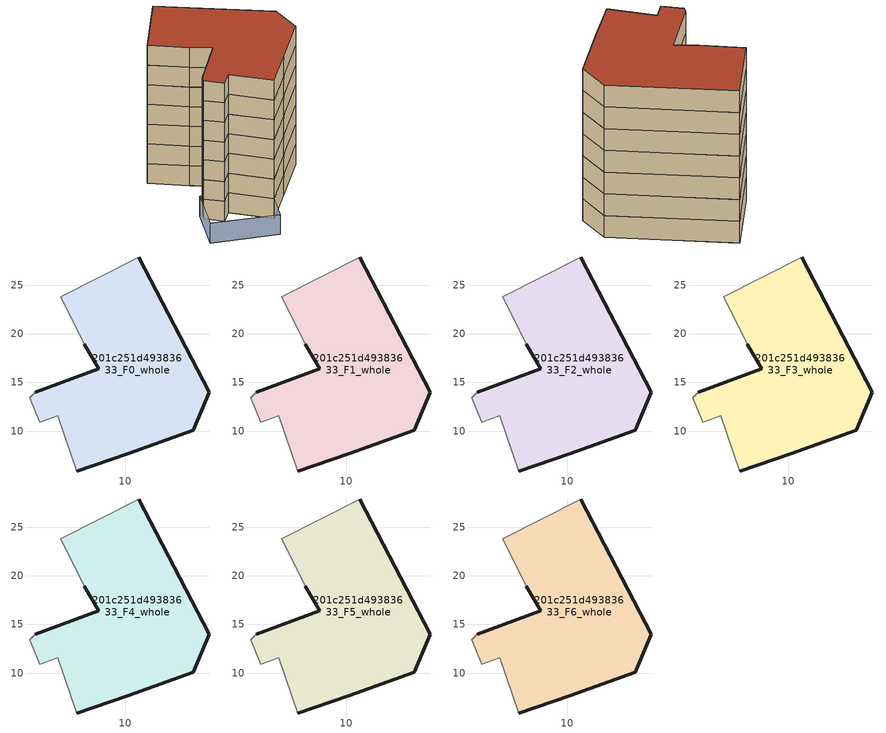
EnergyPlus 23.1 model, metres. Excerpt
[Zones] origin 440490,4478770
201c251d49383633_F0_whole
 floor ground (EU_floor_Construction): 16.99,10.08 18.62,14.01 11.42,27.88 3.41,23.78 5.81,18.91 7.32,16.43 0.77,13.97 0.25,13.46 1.24,10.92 3.11,11.56 5.03,5.92 10.26,7.7 z0
 wall outside (EU_wall_Construction): 0.77,13.97 7.32,16.43 5.81,18.91 / 11.42,27.88 18.62,14.01 16.99,10.08 10.26,7.7 5.03,5.92 z0:3
 wall adiabatic (EU_wall_Construction): 5.81,18.91 3.41,23.78 11.42,27.88 / 5.03,5.92 3.11,11.56 1.24,10.92 0.25,13.46 0.77,13.97 z0:3
201c251d49383633_F1_whole
 floor to 201c251d49383633_F0_whole (EU_floor_Construction): 16.99,10.08 18.62,14.01 11.42,27.88 3.41,23.78 5.81,18.91 7.32,16.43 0.77,13.97 0.25,13.46 1.24,10.92 3.11,11.56 5.03,5.92 10.26,7.7 z3
 wall outside (EU_wall_Construction): 0.77,13.97 7.32,16.43 5.81,18.91 / 11.42,27.88 18.62,14.01 16.99,10.08 10.26,7.7 5.03,5.92 z3:6
 wall adiabatic (EU_wall_Construction): 5.81,18.91 3.41,23.78 11.42,27.88 / 5.03,5.92 3.11,11.56 1.24,10.92 0.25,13.46 0.77,13.97 z3:6
201c251d49383633_F2_whole
 floor to 201c251d49383633_F1_whole (EU_floor_Construction): 16.99,10.08 18.62,14.01 11.42,27.88 3.41,23.78 5.81,18.91 7.32,16.43 0.77,13.97 0.25,13.46 1.24,10.92 3.11,11.56 5.03,5.92 10.26,7.7 z6
 wall outside (EU_wall_Construction): 0.77,13.97 7.32,16.43 5.81,18.91 / 11.42,27.88 18.62,14.01 16.99,10.08 10.26,7.7 5.03,5.92 z6:9
 wall adiabatic (EU_wall_Construction): 5.81,18.91 3.41,23.78 11.42,27.88 / 5.03,5.92 3.11,11.56 1.24,10.92 0.25,13.46 0.77,13.97 z6:9
201c251d49383633_F3_whole
 floor to 201c251d49383633_F2_whole (EU_floor_Construction): 16.99,10.08 18.62,14.01 11.42,27.88 3.41,23.78 5.81,18.91 7.32,16.43 0.77,13.97 0.25,13.46 1.24,10.92 3.11,11.56 5.03,5.92 10.26,7.7 z9
 wall outside (EU_wall_Construction): 0.77,13.97 7.32,16.43 5.81,18.91 / 11.42,27.88 18.62,14.01 16.99,10.08 10.26,7.7 5.03,5.92 z9:12
 wall adiabatic (EU_wall_Construction): 5.81,18.91 3.41,23.78 11.42,27.88 / 5.03,5.92 3.11,11.56 1.24,10.92 0.25,13.46 0.77,13.97 z9:12
201c251d49383633_F4_whole
 floor to 201c251d49383633_F3_whole (EU_floor_Construction): 16.99,10.08 18.62,14.01 11.42,27.88 3.41,23.78 5.81,18.91 7.32,16.43 0.77,13.97 0.25,13.46 1.24,10.92 3.11,11.56 5.03,5.92 10.26,7.7 z12
 wall outside (EU_wall_Construction): 0.77,13.97 7.32,16.43 5.81,18.91 / 11.42,27.88 18.62,14.01 16.99,10.08 10.26,7.7 5.03,5.92 z12:15
 wall adiabatic (EU_wall_Construction): 5.81,18.91 3.41,23.78 11.42,27.88 / 5.03,5.92 3.11,11.56 1.24,10.92 0.25,13.46 0.77,13.97 z12:15
201c251d49383633_F5_whole
 floor to 201c251d49383633_F4_whole (EU_floor_Construction): 16.99,10.08 18.62,14.01 11.42,27.88 3.41,23.78 5.81,18.91 7.32,16.43 0.77,13.97 0.25,13.46 1.24,10.92 3.11,11.56 5.03,5.92 10.26,7.7 z15
 wall outside (EU_wall_Construction): 0.77,13.97 7.32,16.43 5.81,18.91 / 11.42,27.88 18.62,14.01 16.99,10.08 10.26,7.7 5.03,5.92 z15:18
 wall adiabatic (EU_wall_Construction): 5.81,18.91 3.41,23.78 11.42,27.88 / 5.03,5.92 3.11,11.56 1.24,10.92 0.25,13.46 0.77,13.97 z15:18
201c251d49383633_F6_whole
 floor to 201c251d49383633_F5_whole (EU_floor_Construction): 16.99,10.08 18.62,14.01 11.42,27.88 3.41,23.78 5.81,18.91 7.32,16.43 0.77,13.97 0.25,13.46 1.24,10.92 3.11,11.56 5.03,5.92 10.26,7.7 z18
 wall outside (EU_wall_Construction): 0.77,13.97 7.32,16.43 5.81,18.91 / 11.42,27.88 18.62,14.01 16.99,10.08 10.26,7.7 5.03,5.92 z18:21
 wall adiabatic (EU_wall_Construction): 5.81,18.91 3.41,23.78 11.42,27.88 / 5.03,5.92 3.11,11.56 1.24,10.92 0.25,13.46 0.77,13.97 z18:21
 roof outside (EU_roof_Construction): 11.42,27.88 18.62,14.01 16.99,10.08 10.26,7.7 5.03,5.92 3.11,11.56 1.24,10.92 0.25,13.46 0.77,13.97 7.32,16.43 5.81,18.91 3.41,23.78 z21
shading: 2.37,3.33 -3.95,9.84 / -3.95,9.84 0.54,14.21 / 0.54,14.21 6.87,7.7 / 6.87,7.7 2.37,3.33 z0:3
[Building]
EU S2 Campaign: North Axis=0; Terrain=City; Solar Distribution=FullExterior
[Site:Location]
Madrid: Latitude=40.5; Longitude=-3.5; Time Zone=1; Elevation=609
[SizingPeriod:WeatherFileDays]
AnnualSizingPeriod: Begin Month=1; Begin Day of Month=1; End Month=12; End Day of Month=31; Day of Week for Start Day=Monday; Use Weather File Daylight Saving Period=No; Use Weather File Rain and Snow Indicators=No
[MATERIAL]
EU_InternalMass_Material: Roughness=MediumRough; Thickness=0.1; Conductivity=1; Density=1800; Specific Heat=900; Thermal Absorptance=0.9; Solar Absorptance=0.7; Visible Absorptance=0.7
[MATERIAL:NOMASS] Roughness=MediumRough; Thermal Absorptance=0.9; Solar Absorptance=0.7; Visible Absorptance=0.7
Name | Thermal Resistance
EU_wall_NoMass | 0.459673
EU_roof_NoMass | 0.495815
EU_floor_NoMass | 0.788942
[CONSTRUCTION]
EU_wall_Construction: EU_wall_NoMass
EU_roof_Construction: EU_roof_NoMass
EU_floor_Construction: EU_floor_NoMass
EU_InternalMass_Construction: EU_InternalMass_Material
[ZONE] Type=1; Multiplier=1; Ceiling Height=autocalculate; Floor Area=autocalculate; Part of Total Floor Area=Yes
Name | Volume
201c251d49383633_F0_whole | 664.63
201c251d49383633_F1_whole; 201c251d49383633_F2_whole; 201c251d49383633_F3_whole; 201c251d49383633_F4_whole; 201c251d49383633_F5_whole; 201c251d49383633_F6_whole | 664.631
[INTERNALMASS] Construction=EU_InternalMass_Construction; Surface Area=221.544
Name | Zone or ZoneList
201c251d49383633_F0_whole_EU_InternalMass | 201c251d49383633_F0_whole
201c251d49383633_F1_whole_EU_InternalMass | 201c251d49383633_F1_whole
201c251d49383633_F2_whole_EU_InternalMass | 201c251d49383633_F2_whole
201c251d49383633_F3_whole_EU_InternalMass | 201c251d49383633_F3_whole
201c251d49383633_F4_whole_EU_InternalMass | 201c251d49383633_F4_whole
201c251d49383633_F5_whole_EU_InternalMass | 201c251d49383633_F5_whole
201c251d49383633_F6_whole_EU_InternalMass | 201c251d49383633_F6_whole
[OTHEREQUIPMENT] Fuel Type=Electricity; Design Level Calculation Method=Watts/Area; Power per Zone Floor Area=1; Fraction Latent=0; Fraction Radiant=0; Fraction Lost=0; Carbon Dioxide Generation Rate=0; EndUse Subcategory=EU_Step8_InternalGains
Name | Zone or ZoneList or Space or SpaceList | Schedule
EU_Step8_InternalGain_201c251d49383633_F0_whole_f000 | 201c251d49383633_F0_whole | EU_Step8_GainSchedule_201c251d49383633_F0_whole_f000
EU_Step8_InternalGain_201c251d49383633_F1_whole_f000 | 201c251d49383633_F1_whole | EU_Step8_GainSchedule_201c251d49383633_F1_whole_f000
EU_Step8_InternalGain_201c251d49383633_F2_whole_f000 | 201c251d49383633_F2_whole | EU_Step8_GainSchedule_201c251d49383633_F2_whole_f000
EU_Step8_InternalGain_201c251d49383633_F3_whole_f000 | 201c251d49383633_F3_whole | EU_Step8_GainSchedule_201c251d49383633_F3_whole_f000
EU_Step8_InternalGain_201c251d49383633_F4_whole_f000 | 201c251d49383633_F4_whole | EU_Step8_GainSchedule_201c251d49383633_F4_whole_f000
EU_Step8_InternalGain_201c251d49383633_F5_whole_f000 | 201c251d49383633_F5_whole | EU_Step8_GainSchedule_201c251d49383633_F5_whole_f000
EU_Step8_InternalGain_201c251d49383633_F6_whole_f000 | 201c251d49383633_F6_whole | EU_Step8_GainSchedule_201c251d49383633_F6_whole_f000
[ZONEVENTILATION:DESIGNFLOWRATE] Schedule=EU_AlwaysOn; Design Flow Rate Calculation Method=AirChanges/Hour; Air Changes per Hour=0.719161; Ventilation Type=Natural; Fan Pressure Rise=0; Fan Total Efficiency=1; Constant Term Coefficient=1; Temperature Term Coefficient=0; Velocity Term Coefficient=0; Velocity Squared Term Coefficient=0; Minimum Indoor Temperature=-100; Maximum Indoor Temperature=100; Delta Temperature=-100; Minimum Outdoor Temperature=-100; Maximum Outdoor Temperature=100; Maximum Wind Speed=40
Name | Zone or ZoneList or Space or SpaceList
EU_ConstantAir_201c251d49383633_F0_whole | 201c251d49383633_F0_whole
EU_ConstantAir_201c251d49383633_F1_whole | 201c251d49383633_F1_whole
EU_ConstantAir_201c251d49383633_F2_whole | 201c251d49383633_F2_whole
EU_ConstantAir_201c251d49383633_F3_whole | 201c251d49383633_F3_whole
EU_ConstantAir_201c251d49383633_F4_whole | 201c251d49383633_F4_whole
EU_ConstantAir_201c251d49383633_F5_whole | 201c251d49383633_F5_whole
EU_ConstantAir_201c251d49383633_F6_whole | 201c251d49383633_F6_whole
[HVACTEMPLATE:THERMOSTAT] Constant Heating Setpoint=20; Constant Cooling Setpoint=50
EU_HeatOnly_201c251d49383633_F0_whole; EU_HeatOnly_201c251d49383633_F1_whole; EU_HeatOnly_201c251d49383633_F2_whole; EU_HeatOnly_201c251d49383633_F3_whole; EU_HeatOnly_201c251d49383633_F4_whole; EU_HeatOnly_201c251d49383633_F5_whole; EU_HeatOnly_201c251d49383633_F6_whole
[HVACTEMPLATE:ZONE:IDEALLOADSAIRSYSTEM] System Availability Schedule=EU_AlwaysOn; Maximum Heating Supply Air Temperature=50; Minimum Cooling Supply Air Temperature=13; Maximum Heating Supply Air Humidity Ratio=0.0156; Minimum Cooling Supply Air Humidity Ratio=0.0077; Heating Limit=NoLimit; Cooling Limit=NoLimit; Heating Availability Schedule=EU_AlwaysOn; Cooling Availability Schedule=EU_CoolingOff; Dehumidification Control Type=ConstantSensibleHeatRatio; Cooling Sensible Heat Ratio=0.7; Dehumidification Setpoint=60; Humidification Control Type=None; Humidification Setpoint=30; Outdoor Air Method=None; Outdoor Air Flow Rate per Person=0.00944; Outdoor Air Flow Rate per Zone Floor Area=0; Outdoor Air Flow Rate per Zone=0; Demand Controlled Ventilation Type=None; Outdoor Air Economizer Type=NoEconomizer; Heat Recovery Type=None; Sensible Heat Recovery Effectiveness=0.7; Latent Heat Recovery Effectiveness=0.65
Name | Template Thermostat
201c251d49383633_F0_whole | EU_HeatOnly_201c251d49383633_F0_whole
201c251d49383633_F1_whole | EU_HeatOnly_201c251d49383633_F1_whole
201c251d49383633_F2_whole | EU_HeatOnly_201c251d49383633_F2_whole
201c251d49383633_F3_whole | EU_HeatOnly_201c251d49383633_F3_whole
201c251d49383633_F4_whole | EU_HeatOnly_201c251d49383633_F4_whole
201c251d49383633_F5_whole | EU_HeatOnly_201c251d49383633_F5_whole
201c251d49383633_F6_whole | EU_HeatOnly_201c251d49383633_F6_whole
[SIZING:ZONE] Zone Cooling Design Supply Air Temperature Input Method=SupplyAirTemperature; Zone Cooling Design Supply Air Temperature=13; Zone Heating Design Supply Air Temperature Input Method=SupplyAirTemperature; Zone Heating Design Supply Air Temperature=50; Zone Cooling Design Supply Air Humidity Ratio=0.008; Zone Heating Design Supply Air Humidity Ratio=0.008; Cooling Design Air Flow Method=DesignDay; Cooling Design Air Flow Rate=0; Cooling Minimum Air Flow per Zone Floor Area=0.000762; Cooling Minimum Air Flow=0; Cooling Minimum Air Flow Fraction=0.2; Heating Design Air Flow Method=DesignDay; Heating Design Air Flow Rate=0; Heating Maximum Air Flow per Zone Floor Area=0.002032; Heating Maximum Air Flow=0.141576; Heating Maximum Air Flow Fraction=0.3; Account for Dedicated Outdoor Air System=No; Dedicated Outdoor Air System Control Strategy=NeutralSupplyAir; Dedicated Outdoor Air Low Setpoint Temperature for Design=autosize; Dedicated Outdoor Air High Setpoint Temperature for Design=autosize; Zone Load Sizing Method=Sensible Load Only No Latent Load; Zone Latent Cooling Design Supply Air Humidity Ratio Input Method=HumidityRatioDifference; Zone Cooling Design Supply Air Humidity Ratio Difference=0.005; Zone Latent Heating Design Supply Air Humidity Ratio Input Method=HumidityRatioDifference; Zone Humidification Design Supply Air Humidity Ratio Difference=0.005
201c251d49383633_F0_whole; 201c251d49383633_F1_whole; 201c251d49383633_F2_whole; 201c251d49383633_F3_whole; 201c251d49383633_F4_whole; 201c251d49383633_F5_whole; 201c251d49383633_F6_whole
[SCHEDULE:CONSTANT]
Name | Hourly Value
EU_AlwaysOn | 1
EU_CoolingOff | 0
[SCHEDULE:FILE] Column Number=1; Rows to Skip at Top=0; Number of Hours of Data=8760; Column Separator=Comma; Interpolate to Timestep=No; Minutes per Item=60; Adjust Schedule for Daylight Savings=Yes
Name | File
EU_Step8_GainSchedule_201c251d49383633_F0_whole_f000 | ../../schedules/201c251d49383633/201c251d49383633_F0_whole_f000_gain.csv
EU_Step8_GainSchedule_201c251d49383633_F1_whole_f000 | ../../schedules/201c251d49383633/201c251d49383633_F1_whole_f000_gain.csv
EU_Step8_GainSchedule_201c251d49383633_F2_whole_f000 | ../../schedules/201c251d49383633/201c251d49383633_F2_whole_f000_gain.csv
EU_Step8_GainSchedule_201c251d49383633_F3_whole_f000 | ../../schedules/201c251d49383633/201c251d49383633_F3_whole_f000_gain.csv
EU_Step8_GainSchedule_201c251d49383633_F4_whole_f000 | ../../schedules/201c251d49383633/201c251d49383633_F4_whole_f000_gain.csv
EU_Step8_GainSchedule_201c251d49383633_F5_whole_f000 | ../../schedules/201c251d49383633/201c251d49383633_F5_whole_f000_gain.csv
EU_Step8_GainSchedule_201c251d49383633_F6_whole_f000 | ../../schedules/201c251d49383633/201c251d49383633_F6_whole_f000_gain.csv
